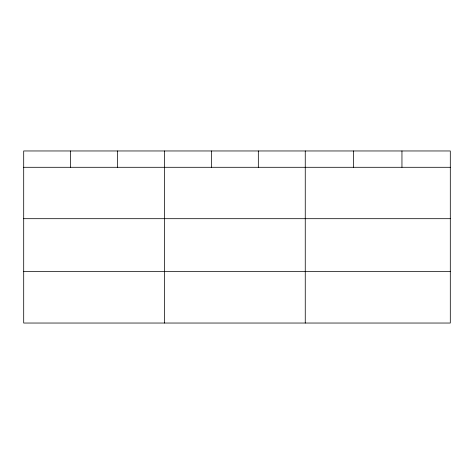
<?xml version="1.0" encoding="UTF-8"?>
<svg xmlns="http://www.w3.org/2000/svg" width="474" height="474" viewBox="0 0 474 474"><rect width="100%" height="100%" fill="white"/><g stroke="black" fill="none" stroke-linecap="round" stroke-linejoin="round"><path stroke-width="0.71" d="M450.3 218.692L450.3 150.963L23.7 150.963L23.7 323.037L450.3 323.037L450.3 218.692L23.7 218.692M23.7 167.292L450.3 167.292M23.7 271.643L450.3 271.643M401.952 150.963L401.952 167.292M353.604 150.963L353.604 167.292M305.256 150.963L305.256 323.037M258.33 150.963L258.33 167.292M211.404 150.963L211.404 167.292M164.478 150.963L164.478 323.037M117.552 150.963L117.552 167.292M70.626 150.963L70.626 167.292"/></g></svg>
